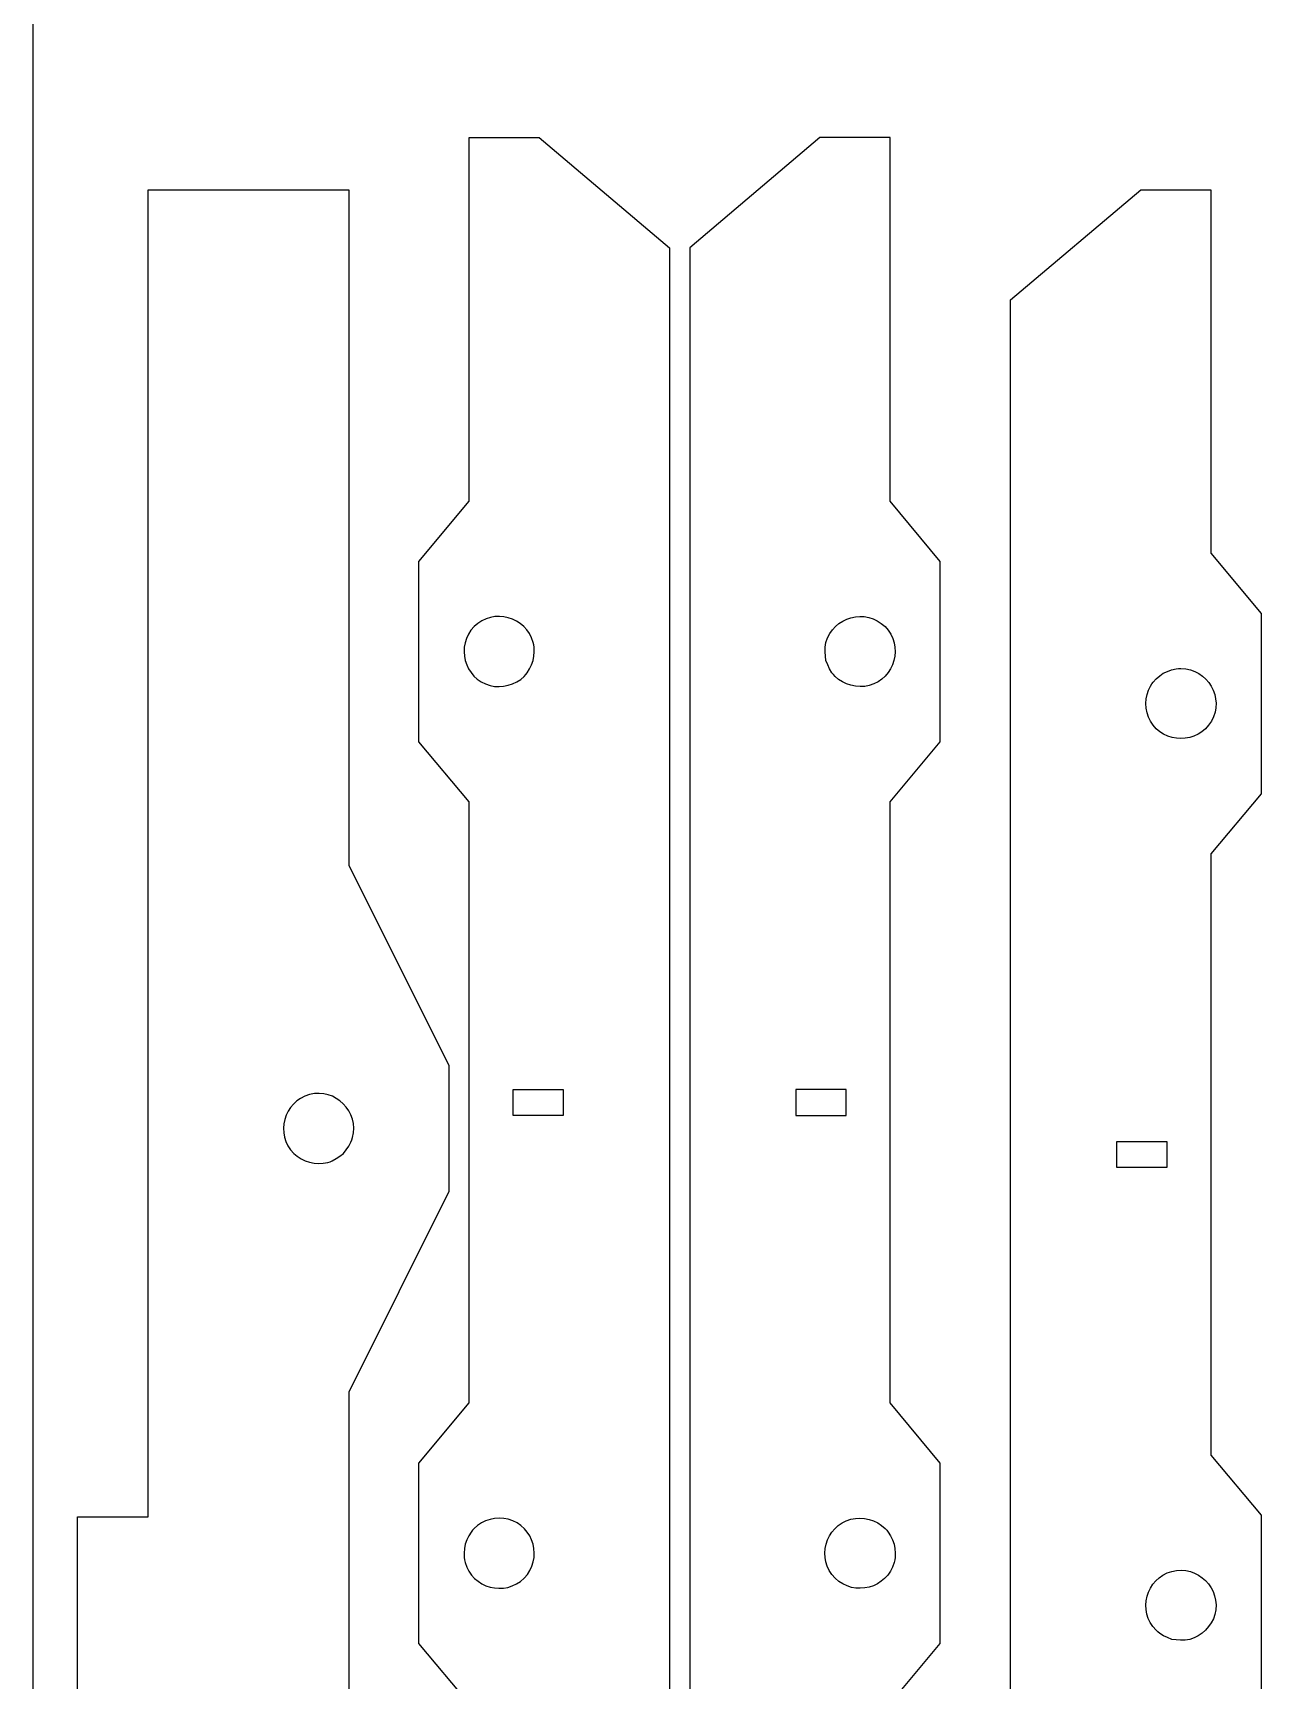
# Model space of a CAD drawing. Extents: x 378 to 958, y 20 to 900.
# Drawn here: x 668 to 790.6, y 294.8 to 459.2 of the extents above; entities that cross this region are included whole.
import ezdxf

# ---------------------------------------------------------------- set-up
doc = ezdxf.new("R2010")
doc.units = 0
doc.layers.get('0').update_dxf_attribs({"linetype": 'CONTINUOUS'})

msp = doc.modelspace()

# ---------------------------------------------------------------- linework, layer by layer
at = {"color": 0}
msp.add_line((668.0131, 900.108069), (668.0131, 20.108069), dxfattribs=at)
at = {"color": 4}
for p, q in [((711.534036, 412.427101), (711.534036, 448.719801)), ((711.534036, 448.719801), (718.533436, 448.719801)), ((718.533436, 448.719801), (731.532436, 437.720601)), ((746.546235, 448.719801), (733.547235, 437.720601)), ((753.545635, 448.719801), (746.546235, 448.719801)), ((753.545635, 412.427101), (753.545635, 448.719801)), ((679.521338, 311.061501), (679.521338, 443.520201)), ((679.521338, 443.520201), (699.519838, 443.520201)), ((699.519838, 443.520201), (699.519838, 376.120801)), ((765.559833, 432.521001), (778.558833, 443.520201)), ((778.558833, 443.520201), (785.558333, 443.520201)), ((785.558333, 443.520201), (785.558333, 407.227501)), ((731.532436, 437.720601), (731.532436, 28.751601)), ((733.547235, 437.720601), (733.547235, 28.751601)), ((765.559833, 23.552001), (765.559833, 432.521001)), ((706.534236, 406.427501), (711.534036, 412.427101)), ((758.545335, 406.427501), (753.545635, 412.427101)), ((706.534236, 388.428901), (706.534236, 406.427501)), ((758.545335, 388.428901), (758.545335, 406.427501)), ((785.558333, 407.227501), (790.557933, 401.227901)), ((790.557933, 401.227901), (790.557933, 383.229301)), ((711.534036, 382.429301), (706.534236, 388.428901)), ((753.545635, 382.429301), (758.545335, 388.428901)), ((790.557933, 383.229301), (785.558333, 377.229701)), ((711.534036, 322.433901), (711.534036, 382.429301)), ((753.545635, 322.433901), (753.545635, 382.429301)), ((785.558333, 377.229701), (785.558333, 317.234301)), ((699.519838, 376.120801), (709.519038, 356.122301)), ((709.519038, 356.122301), (709.519038, 343.523201)), ((709.519038, 343.523201), (699.519838, 323.524801)), ((699.519838, 323.524801), (699.519838, 179.835701)), ((706.534236, 316.434301), (711.534036, 322.433901)), ((758.545335, 316.434301), (753.545635, 322.433901)), ((706.534236, 298.435701), (706.534236, 316.434301)), ((758.545335, 298.435701), (758.545335, 316.434301)), ((785.558333, 317.234301), (790.557933, 311.234701)), ((672.461738, 289.563201), (672.461738, 311.061501)), ((672.461738, 311.061501), (679.521338, 311.061501)), ((790.557933, 311.234701), (790.557933, 293.236101)), ((711.534036, 292.436101), (706.534236, 298.435701)), ((753.545635, 292.436101), (758.545335, 298.435701))]:
    msp.add_line(p, q, dxfattribs=at)
at = {"color": 7}
for p, q in [((711.72236, 399.543945), (711.46318, 399.146812)), ((712.045093, 399.913963), (711.72236, 399.543945)), ((712.415666, 400.236211), (712.045093, 399.913963)), ((712.813388, 400.495005), (712.415666, 400.236211)), ((713.232369, 400.69192), (712.813388, 400.495005)), ((713.666723, 400.828533), (713.232369, 400.69192)), ((714.110562, 400.90642), (713.666723, 400.828533)), ((714.557997, 400.927158), (714.110562, 400.90642)), ((715.003141, 400.892324), (714.557997, 400.927158)), ((715.440105, 400.803493), (715.003141, 400.892324)), ((715.863001, 400.662242), (715.440105, 400.803493)), ((716.265942, 400.470148), (715.863001, 400.662242)), ((716.64304, 400.228787), (716.265942, 400.470148)), ((716.988406, 399.939735), (716.64304, 400.228787)), ((717.296153, 399.604569), (716.988406, 399.939735)), ((717.560392, 399.224865), (717.296153, 399.604569)), ((747.5193, 399.224865), (747.783525, 399.604569)), ((747.783525, 399.604569), (748.09126, 399.939735)), ((748.09126, 399.939735), (748.436618, 400.228787)), ((748.436618, 400.228787), (748.81371, 400.470148)), ((748.81371, 400.470148), (749.216647, 400.662242)), ((749.216647, 400.662242), (749.639541, 400.803493)), ((749.639541, 400.803493), (750.076504, 400.892324)), ((750.076504, 400.892324), (750.521647, 400.927158)), ((750.521647, 400.927158), (750.969082, 400.90642)), ((750.969082, 400.90642), (751.41292, 400.828533)), ((751.41292, 400.828533), (751.847274, 400.69192)), ((751.847274, 400.69192), (752.266253, 400.495005)), ((752.266253, 400.495005), (752.663972, 400.236211)), ((752.663972, 400.236211), (753.03454, 399.913963)), ((753.03454, 399.913963), (753.357267, 399.543945)), ((753.357267, 399.543945), (753.616443, 399.146812)), ((711.051159, 397.851535), (711.030394, 397.404753)), ((711.129158, 398.294727), (711.051159, 397.851535)), ((711.265972, 398.728446), (711.129158, 398.294727)), ((711.46318, 399.146812), (711.265972, 398.728446)), ((717.775236, 398.802199), (717.560392, 399.224865)), ((717.934796, 398.338149), (717.775236, 398.802199)), ((717.988548, 398.096393), (717.934796, 398.338149)), ((718.020134, 397.861676), (717.988548, 398.096393)), ((718.030426, 397.40746), (718.020134, 397.861676)), ((747.049263, 397.40746), (747.05955, 397.861676)), ((747.05955, 397.861676), (747.091151, 398.096393)), ((747.091151, 398.096393), (747.144935, 398.338149)), ((747.144935, 398.338149), (747.304474, 398.802199)), ((747.304474, 398.802199), (747.5193, 399.224865)), ((753.616443, 399.146812), (753.813647, 398.728446)), ((753.813647, 398.728446), (753.950457, 398.294727)), ((753.950457, 398.294727), (754.028454, 397.851535)), ((754.028454, 397.851535), (754.049216, 397.404753)), ((711.030394, 397.404753), (711.065284, 396.960259)), ((711.065284, 396.960259), (711.15425, 396.523935)), ((711.15425, 396.523935), (711.295713, 396.101661)), ((717.762163, 396.104076), (717.934796, 396.518603)), ((717.934796, 396.518603), (717.992904, 396.963702)), ((717.992904, 396.963702), (718.030426, 397.40746)), ((747.086813, 396.963702), (747.049263, 397.40746)), ((747.144935, 396.518603), (747.086813, 396.963702)), ((747.317547, 396.104076), (747.144935, 396.518603)), ((753.925353, 396.523935), (753.783887, 396.101661)), ((754.014322, 396.960259), (753.925353, 396.523935)), ((754.049216, 397.404753), (754.014322, 396.960259)), ((711.295713, 396.101661), (711.488092, 395.699319)), ((711.488092, 395.699319), (711.729808, 395.322788)), ((711.729808, 395.322788), (712.019283, 394.97795)), ((712.019283, 394.97795), (712.354935, 394.670684)), ((712.354935, 394.670684), (712.735187, 394.406873)), ((716.298761, 394.40269), (716.682897, 394.649737)), ((716.682897, 394.649737), (717.023651, 394.942906)), ((717.023651, 394.942906), (717.191233, 395.125455)), ((717.191233, 395.125455), (717.336098, 395.312942)), ((717.336098, 395.312942), (717.572433, 395.701094)), ((717.572433, 395.701094), (717.762163, 396.104076)), ((747.507234, 395.701094), (747.317547, 396.104076)), ((747.743525, 395.312942), (747.507234, 395.701094)), ((747.888374, 395.125455), (747.743525, 395.312942)), ((748.055948, 394.942906), (747.888374, 395.125455)), ((748.396696, 394.649737), (748.055948, 394.942906)), ((748.780826, 394.40269), (748.396696, 394.649737)), ((752.72464, 394.670684), (752.344379, 394.406873)), ((753.0603, 394.97795), (752.72464, 394.670684)), ((753.349781, 395.322788), (753.0603, 394.97795)), ((753.591503, 395.699319), (753.349781, 395.322788)), ((753.783887, 396.101661), (753.591503, 395.699319)), ((779.789156, 394.379026), (780.103096, 394.707003)), ((780.103096, 394.707003), (780.443406, 394.993882)), ((780.443406, 394.993882), (780.799275, 395.267277)), ((780.799275, 395.267277), (781.214338, 395.438321)), ((781.214338, 395.438321), (781.633313, 395.589156)), ((781.633313, 395.589156), (782.074747, 395.696633)), ((782.074747, 395.696633), (782.309682, 395.726878)), ((782.309682, 395.726878), (782.557186, 395.737603)), ((782.557186, 395.737603), (783.046802, 395.703866)), ((783.046802, 395.703866), (783.510711, 395.606165)), ((783.510711, 395.606165), (783.945868, 395.449767)), ((783.945868, 395.449767), (784.349231, 395.239941)), ((784.349231, 395.239941), (784.717757, 394.981953)), ((784.717757, 394.981953), (785.048403, 394.681069)), ((785.048403, 394.681069), (785.338125, 394.342559)), ((712.735187, 394.406873), (713.158457, 394.192396)), ((713.158457, 394.192396), (713.623168, 394.033133)), ((713.623168, 394.033133), (714.065003, 393.949385)), ((714.065003, 393.949385), (714.52134, 393.927206)), ((714.52134, 393.927206), (714.982532, 393.964022)), ((714.982532, 393.964022), (715.438931, 394.057257)), ((715.438931, 394.057257), (715.88089, 394.204338)), ((715.88089, 394.204338), (716.298761, 394.40269)), ((749.19869, 394.204338), (748.780826, 394.40269)), ((749.640642, 394.057257), (749.19869, 394.204338)), ((750.097033, 393.964022), (749.640642, 394.057257)), ((750.558217, 393.927206), (750.097033, 393.964022)), ((751.014546, 393.949385), (750.558217, 393.927206)), ((751.456374, 394.033133), (751.014546, 393.949385)), ((751.921098, 394.192396), (751.456374, 394.033133)), ((752.344379, 394.406873), (751.921098, 394.192396)), ((779.094232, 392.690785), (779.177873, 393.14454)), ((779.177873, 393.14454), (779.317264, 393.578377)), ((779.317264, 393.578377), (779.512399, 393.982337)), ((779.512399, 393.982337), (779.645454, 394.190996)), ((779.645454, 394.190996), (779.789156, 394.379026)), ((785.338125, 394.342559), (785.583881, 393.971688)), ((785.583881, 393.971688), (785.782628, 393.573723)), ((785.782628, 393.573723), (785.931322, 393.153933)), ((785.931322, 393.153933), (786.026921, 392.717583)), ((779.066343, 392.227071), (779.094232, 392.690785)), ((779.094211, 391.763357), (779.066343, 392.227071)), ((779.17784, 391.309601), (779.094211, 391.763357)), ((779.317235, 390.875764), (779.17784, 391.309601)), ((785.964713, 391.361854), (785.817499, 390.911941)), ((786.04666, 391.816277), (785.964713, 391.361854)), ((786.026921, 392.717583), (786.066381, 392.269942)), ((786.066381, 392.269942), (786.04666, 391.816277)), ((779.512399, 390.471805), (779.317235, 390.875764)), ((779.786451, 390.065362), (779.512399, 390.471805)), ((780.103116, 389.713107), (779.786451, 390.065362)), ((780.456307, 389.415041), (780.103116, 389.713107)), ((785.01118, 389.71305), (784.657958, 389.414974)), ((785.327881, 390.065326), (785.01118, 389.71305)), ((785.601974, 390.471805), (785.327881, 390.065326)), ((785.817499, 390.911941), (785.601974, 390.471805)), ((780.839937, 389.171164), (780.456307, 389.415041)), ((781.247918, 388.981478), (780.839937, 389.171164)), ((781.674164, 388.845984), (781.247918, 388.981478)), ((782.112586, 388.764682), (781.674164, 388.845984)), ((782.557098, 388.737574), (782.112586, 388.764682)), ((783.001614, 388.76466), (782.557098, 388.737574)), ((783.440044, 388.845943), (783.001614, 388.76466)), ((783.866304, 388.981422), (783.440044, 388.845943)), ((784.274304, 389.171099), (783.866304, 388.981422)), ((784.657958, 389.414974), (784.274304, 389.171099)), ((715.933636, 351.131701), (715.933636, 353.731501)), ((715.933636, 353.731501), (720.933236, 353.731501)), ((720.933236, 353.731501), (720.933236, 351.131701)), ((749.145935, 353.731501), (744.146335, 353.731501)), ((744.146335, 353.731501), (744.146335, 351.131701)), ((749.145935, 351.131701), (749.145935, 353.731501)), ((693.723859, 351.922423), (693.482977, 351.546748)), ((694.012343, 352.266487), (693.723859, 351.922423)), ((694.34686, 352.573074), (694.012343, 352.266487)), ((694.725836, 352.836316), (694.34686, 352.573074)), ((695.147701, 353.050349), (694.725836, 352.836316)), ((695.610881, 353.209306), (695.147701, 353.050349)), ((696.091354, 353.303096), (695.610881, 353.209306)), ((696.563628, 353.328535), (696.091354, 353.303096)), ((697.023406, 353.28992), (696.563628, 353.328535)), ((697.466388, 353.191549), (697.023406, 353.28992)), ((697.888277, 353.037717), (697.466388, 353.191549)), ((698.284774, 352.832722), (697.888277, 353.037717)), ((698.651581, 352.580861), (698.284774, 352.832722)), ((698.984401, 352.286431), (698.651581, 352.580861)), ((699.278934, 351.953729), (698.984401, 352.286431)), ((699.530882, 351.587052), (699.278934, 351.953729)), ((693.061672, 350.288716), (693.026922, 349.845258)), ((693.150312, 350.724028), (693.061672, 350.288716)), ((693.291271, 351.145328), (693.150312, 350.724028)), ((693.482977, 351.546748), (693.291271, 351.145328)), ((699.735948, 351.190697), (699.530882, 351.587052)), ((699.889833, 350.76896), (699.735948, 351.190697)), ((699.988239, 350.32614), (699.889833, 350.76896)), ((700.026867, 349.866531), (699.988239, 350.32614)), ((720.933236, 351.131701), (715.933636, 351.131701)), ((744.146335, 351.131701), (749.145935, 351.131701)), ((693.026922, 349.845258), (693.047635, 349.399519)), ((693.047635, 349.399519), (693.125382, 348.957365)), ((693.125382, 348.957365), (693.261735, 348.524664)), ((693.261735, 348.524664), (693.458265, 348.10728)), ((699.743438, 348.459903), (699.833322, 348.678453)), ((699.833322, 348.678453), (699.907598, 348.914141)), ((699.907598, 348.914141), (700.00142, 349.394433)), ((700.00142, 349.394433), (700.026867, 349.866531)), ((776.159033, 345.932101), (776.159033, 348.531901)), ((776.159033, 348.531901), (781.158633, 348.531901)), ((781.158633, 348.531901), (781.158633, 345.932101)), ((693.458265, 348.10728), (693.716546, 347.711081)), ((693.716546, 347.711081), (694.038147, 347.341932)), ((694.038147, 347.341932), (694.377723, 347.049463)), ((694.377723, 347.049463), (694.76053, 346.802985)), ((698.278919, 346.816056), (698.643758, 347.069782)), ((698.643758, 347.069782), (698.999487, 347.341932)), ((698.999487, 347.341932), (699.271796, 347.697593)), ((699.271796, 347.697593), (699.525642, 348.062319)), ((699.525642, 348.062319), (699.743438, 348.459903)), ((694.76053, 346.802985), (695.176956, 346.605075)), ((695.176956, 346.605075), (695.617387, 346.45831)), ((695.617387, 346.45831), (696.072207, 346.365267)), ((696.072207, 346.365267), (696.531804, 346.328524)), ((696.531804, 346.328524), (696.986563, 346.350656)), ((696.986563, 346.350656), (697.42687, 346.434241)), ((697.42687, 346.434241), (697.662603, 346.508493)), ((697.662603, 346.508493), (697.881209, 346.598345)), ((697.881209, 346.598345), (698.278919, 346.816056)), ((781.158633, 345.932101), (776.159033, 345.932101)), ((713.628454, 310.806042), (713.186535, 310.65894)), ((714.084829, 310.899298), (713.628454, 310.806042)), ((714.54602, 310.936126), (714.084829, 310.899298)), ((715.002388, 310.913943), (714.54602, 310.936126)), ((715.44429, 310.830166), (715.002388, 310.913943)), ((715.909002, 310.670846), (715.44429, 310.830166)), ((749.17068, 310.670846), (749.635405, 310.830166)), ((749.635405, 310.830166), (750.077266, 310.913943)), ((750.077266, 310.913943), (750.533609, 310.936126)), ((750.533609, 310.936126), (750.994791, 310.899298)), ((750.994791, 310.899298), (751.451166, 310.806042)), ((751.451166, 310.806042), (751.893091, 310.65894)), ((711.495098, 309.162103), (711.305363, 308.759042)), ((711.731461, 309.550355), (711.495098, 309.162103)), ((711.876338, 309.737864), (711.731461, 309.550355)), ((712.043924, 309.920393), (711.876338, 309.737864)), ((712.38463, 310.213533), (712.043924, 309.920393)), ((712.768713, 310.460576), (712.38463, 310.213533)), ((713.186535, 310.65894), (712.768713, 310.460576)), ((716.332276, 310.456325), (715.909002, 310.670846)), ((716.712534, 310.192484), (716.332276, 310.456325)), ((717.048194, 309.885201), (716.712534, 310.192484)), ((717.337677, 309.540355), (717.048194, 309.885201)), ((717.579403, 309.163826), (717.337677, 309.540355)), ((717.771793, 308.761492), (717.579403, 309.163826)), ((747.307844, 308.761492), (747.500238, 309.163826)), ((747.500238, 309.163826), (747.74197, 309.540355)), ((747.74197, 309.540355), (748.03146, 309.885201)), ((748.03146, 309.885201), (748.367128, 310.192484)), ((748.367128, 310.192484), (748.747394, 310.456325)), ((748.747394, 310.456325), (749.17068, 310.670846)), ((751.893091, 310.65894), (752.31092, 310.460576)), ((752.31092, 310.460576), (752.695009, 310.213533)), ((752.695009, 310.213533), (753.035713, 309.920393)), ((753.035713, 309.920393), (753.203297, 309.737864)), ((753.203297, 309.737864), (753.348171, 309.550355)), ((753.348171, 309.550355), (753.58453, 309.162103)), ((753.58453, 309.162103), (753.774262, 308.759042)), ((711.074672, 307.89948), (711.037149, 307.455722)), ((711.037149, 307.455722), (711.047442, 307.001506)), ((711.132779, 308.344579), (711.074672, 307.89948)), ((711.305363, 308.759042), (711.132779, 308.344579)), ((717.913266, 308.339232), (717.771793, 308.761492)), ((718.002243, 307.902927), (717.913266, 308.339232)), ((718.037144, 307.458454), (718.002243, 307.902927)), ((718.016389, 307.011693), (718.037144, 307.458454)), ((747.042483, 307.458454), (747.077387, 307.902927)), ((747.063235, 307.011693), (747.042483, 307.458454)), ((747.077387, 307.902927), (747.166367, 308.339232)), ((747.166367, 308.339232), (747.307844, 308.761492)), ((753.774262, 308.759042), (753.946843, 308.344579)), ((753.946843, 308.344579), (754.00495, 307.89948)), ((754.00495, 307.89948), (754.042471, 307.455722)), ((754.042471, 307.455722), (754.032179, 307.001506)), ((711.047442, 307.001506), (711.079028, 306.766789)), ((711.079028, 306.766789), (711.132779, 306.525033)), ((711.132779, 306.525033), (711.292341, 306.060948)), ((711.292341, 306.060948), (711.507188, 305.638265)), ((717.604391, 305.716473), (717.801592, 306.134823)), ((717.801592, 306.134823), (717.938398, 306.568523)), ((717.938398, 306.568523), (718.016389, 307.011693)), ((747.141222, 306.568523), (747.063235, 307.011693)), ((747.278025, 306.134823), (747.141222, 306.568523)), ((747.475223, 305.716473), (747.278025, 306.134823)), ((753.787283, 306.060948), (753.572435, 305.638265)), ((753.946843, 306.525033), (753.787283, 306.060948)), ((754.000593, 306.766789), (753.946843, 306.525033)), ((754.032179, 307.001506), (754.000593, 306.766789)), ((711.507188, 305.638265), (711.771433, 305.258557)), ((711.771433, 305.258557), (712.079186, 304.923399)), ((712.079186, 304.923399), (712.424559, 304.634366)), ((712.424559, 304.634366), (712.801664, 304.39303)), ((712.801664, 304.39303), (713.204612, 304.200966)), ((713.204612, 304.200966), (713.627515, 304.059747)), ((715.400901, 304.034814), (715.83525, 304.171436)), ((715.83525, 304.171436), (716.254221, 304.368347)), ((716.254221, 304.368347), (716.651928, 304.627123)), ((716.651928, 304.627123), (717.022482, 304.949336)), ((717.022482, 304.949336), (717.345214, 305.319351)), ((717.345214, 305.319351), (717.604391, 305.716473)), ((747.734395, 305.319351), (747.475223, 305.716473)), ((748.057122, 304.949336), (747.734395, 305.319351)), ((748.42767, 304.627123), (748.057122, 304.949336)), ((748.825374, 304.368347), (748.42767, 304.627123)), ((749.244345, 304.171436), (748.825374, 304.368347)), ((749.678693, 304.034814), (749.244345, 304.171436)), ((751.874997, 304.200966), (751.452091, 304.059747)), ((752.277949, 304.39303), (751.874997, 304.200966)), ((752.655057, 304.634366), (752.277949, 304.39303)), ((753.000434, 304.923399), (752.655057, 304.634366)), ((753.308189, 305.258557), (753.000434, 304.923399)), ((753.572435, 305.638265), (753.308189, 305.258557)), ((779.521542, 303.961271), (779.762436, 304.337498)), ((779.762436, 304.337498), (780.050926, 304.682067)), ((780.050926, 304.682067), (780.385436, 304.989104)), ((780.385436, 304.989104), (780.764395, 305.252733)), ((780.764395, 305.252733), (781.186227, 305.467081)), ((781.186227, 305.467081), (781.649359, 305.626273)), ((781.649359, 305.626273), (782.12982, 305.720221)), ((782.12982, 305.720221), (782.602088, 305.745708)), ((782.602088, 305.745708), (783.061863, 305.70704)), ((783.061863, 305.70704), (783.504847, 305.60852)), ((783.504847, 305.60852), (783.92674, 305.454453)), ((783.92674, 305.454453), (784.323245, 305.249143)), ((784.323245, 305.249143), (784.690061, 304.996894)), ((784.690061, 304.996894), (785.022891, 304.70201)), ((785.022891, 304.70201), (785.317435, 304.368796)), ((785.317435, 304.368796), (785.569394, 304.001555)), ((713.627515, 304.059747), (714.064483, 303.970949)), ((714.064483, 303.970949), (714.50963, 303.936145)), ((714.50963, 303.936145), (714.957065, 303.956908)), ((714.957065, 303.956908), (715.400901, 304.034814)), ((750.122531, 303.956908), (749.678693, 304.034814)), ((750.569969, 303.936145), (750.122531, 303.956908)), ((751.015118, 303.970949), (750.569969, 303.936145)), ((751.452091, 304.059747), (751.015118, 303.970949)), ((779.065397, 302.257268), (779.100171, 302.701384)), ((779.100171, 302.701384), (779.188836, 303.13734)), ((779.188836, 303.13734), (779.329818, 303.55926)), ((779.329818, 303.55926), (779.521542, 303.961271)), ((785.569394, 304.001555), (785.774471, 303.604593)), ((785.774471, 303.604593), (785.928365, 303.182212)), ((785.928365, 303.182212), (786.026779, 302.738718)), ((786.026779, 302.738718), (786.065413, 302.278415)), ((779.086088, 301.810866), (779.065397, 302.257268)), ((779.163818, 301.368052), (779.086088, 301.810866)), ((779.300159, 300.9347), (779.163818, 301.368052)), ((779.496688, 300.516686), (779.300159, 300.9347)), ((785.798395, 300.900992), (785.59017, 300.495622)), ((785.946148, 301.324597), (785.798395, 300.900992)), ((786.039969, 301.805607), (785.946148, 301.324597)), ((786.065413, 302.278415), (786.039969, 301.805607)), ((779.754976, 300.119883), (779.496688, 300.516686)), ((780.076598, 299.750165), (779.754976, 300.119883)), ((780.25886, 299.582869), (780.076598, 299.750165)), ((780.446018, 299.438291), (780.25886, 299.582869)), ((780.833419, 299.202518), (780.446018, 299.438291)), ((781.2356, 299.013308), (780.833419, 299.202518)), ((784.293429, 299.197487), (783.888506, 298.989038)), ((784.673101, 299.45942), (784.293429, 299.197487)), ((785.020478, 299.767786), (784.673101, 299.45942)), ((785.328516, 300.115537), (785.020478, 299.767786)), ((785.59017, 300.495622), (785.328516, 300.115537)), ((781.649359, 298.841123), (781.2356, 299.013308)), ((782.093627, 298.78315), (781.649359, 298.841123)), ((782.536492, 298.745714), (782.093627, 298.78315)), ((782.989795, 298.755982), (782.536492, 298.745714)), ((783.224062, 298.787496), (782.989795, 298.755982)), ((783.465378, 298.841123), (783.224062, 298.787496)), ((783.888506, 298.989038), (783.465378, 298.841123))]:
    msp.add_line(p, q, dxfattribs=at)

doc.saveas('drawing.dxf')
